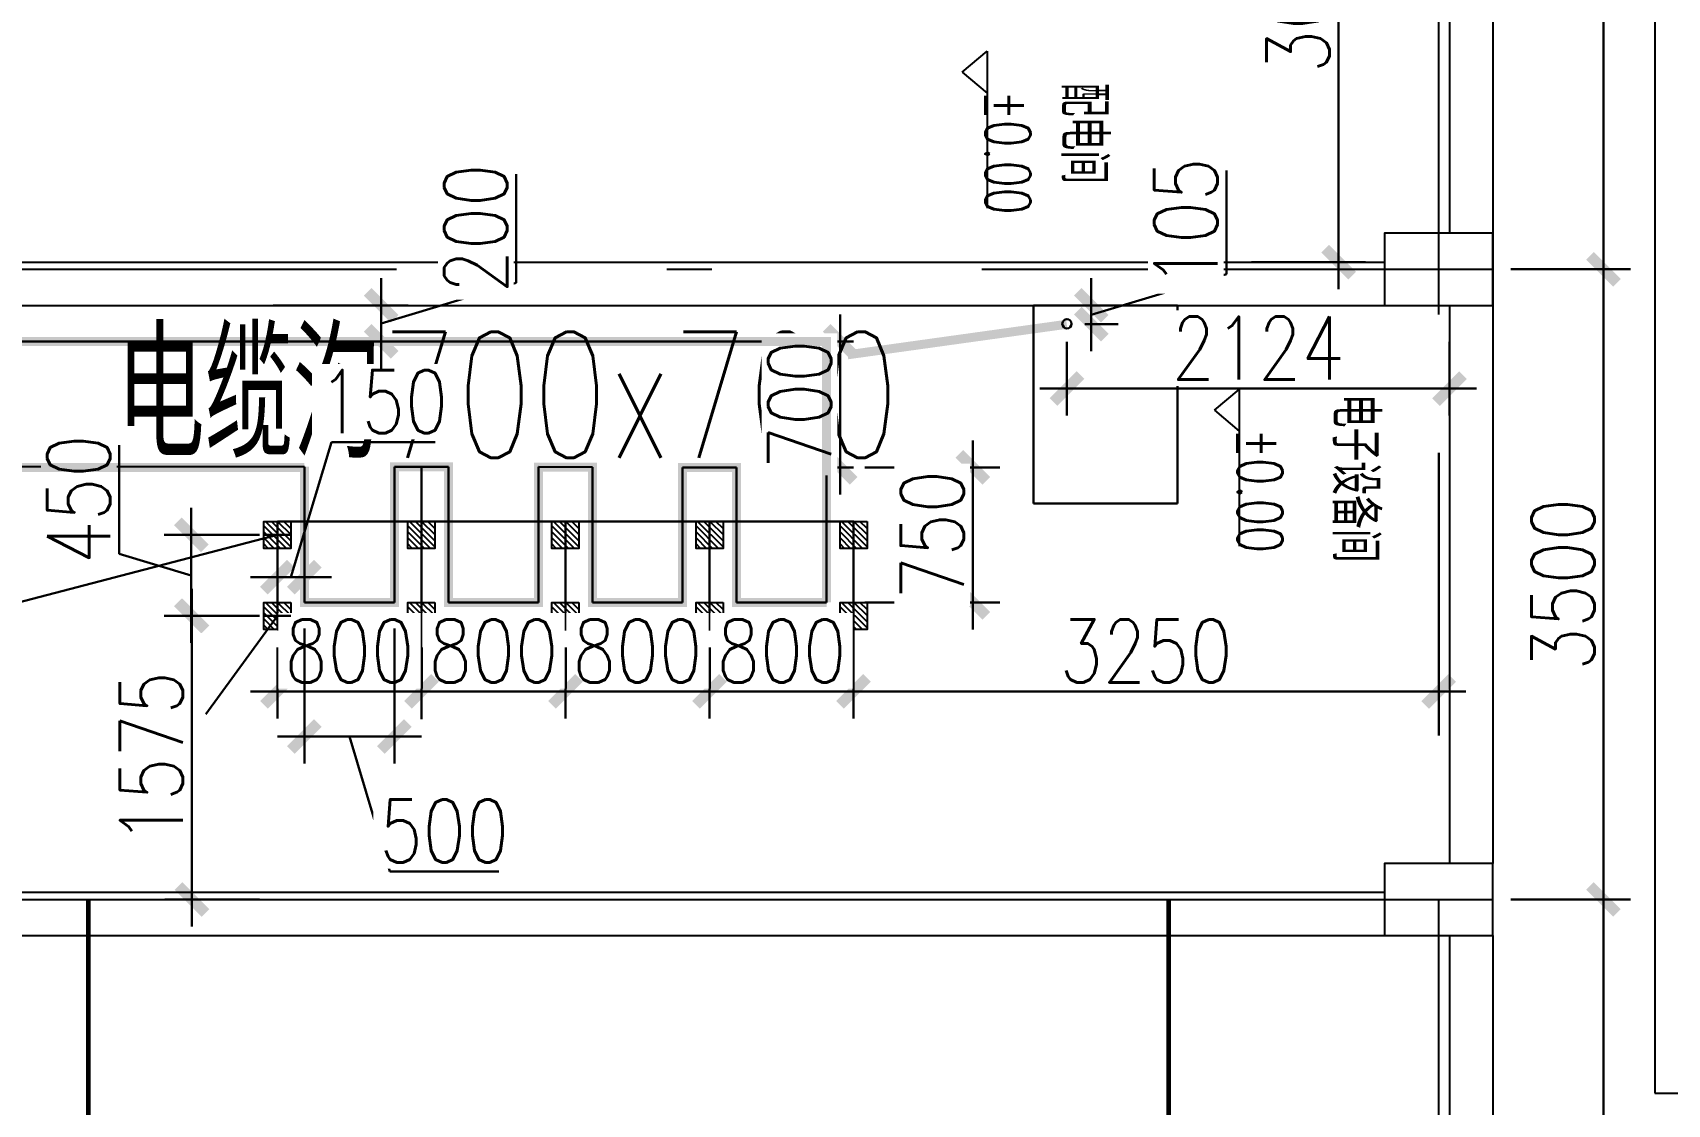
# Model space of a CAD drawing. Header units: millimetres. Extents: x -437359 to 106527, y -82378 to 117612.
# Drawn here: x -269966 to -260887, y 37759 to 43712 of the extents above; entities that cross this region are included whole.
import ezdxf

# ---------------------------------------------------------------- set-up
doc = ezdxf.new("R2010")
doc.units = ezdxf.units.MM
doc.linetypes.add('ACAD_ISO10W100', pattern=[18.5, 12, -3, 0.5, -3])
doc.layers.get('0').update_dxf_attribs({"color": 8})
doc.layers.get('Defpoints').update_dxf_attribs({"color": 8})
for name, color, linetype in [('DIM_SYMB', 8, 'Continuous'), ('生活水管道', 8, 'Continuous'), ('电气标注', 8, 'Continuous')]:
    doc.layers.add(name, color=color, linetype=linetype)
doc.layers.add('中心线', color=8, linetype='ACAD_ISO10W100', lineweight=5)
doc.layers.add('电缆通道', color=8, linetype='Continuous', lineweight=30)
doc.styles.add('HZ', font='geditxt.shx', dxfattribs={"width": 0.8, "bigfont": 'hzfs_1.shx'})
doc.styles.add('STYLE1', font='geditxt.shx', dxfattribs={"width": 0.7, "bigfont": 'hzfs_1.shx'})
doc.linetypes.add('10421', pattern='A,2,[150,AcadEref.ttf,S=1,R=0,X=0,Y=1],1e-11', length=2)
doc.dimstyles.new('yk1.50', dxfattribs={"dimtxt": 350, "dimasz": 150, "dimexe": 150, "dimexo": 100, "dimgap": 50, "dimtad": 1, "dimdec": 0, "dimdsep": 46, "dimtxsty": 'HZ', "dimblk": 'ARCHTICK', "dimcen": 2.5, "dimdle": 150, "dimclrd": 256, "dimclre": 256, "dimclrt": 256, "dimadec": 0, "dimazin": 0, "dimtfac": 1, "dimtdec": 0, "dimtmove": 1, "dimatfit": 3, "dimfxl": 0, "dimlwd": -1, "dimlwe": -1, "dimarcsym": 0})

# ---------------------------------------------------------------- blocks, each defined once
blk = doc.blocks.new('_ArchTick')
at = {"color": 0, "linetype": 'ByBlock', "const_width": 0.4}
blk.add_lwpolyline([(-0.5, -0.5), (0.5, 0.5)], dxfattribs=at)
blk = doc.blocks.new('*D87')
at = {"layer": 'Defpoints', "color": 0, "transparency": 16777216}
for p in [(-261857.3, 48397.8), (-261857.3, 42397.8), (-261242.5, 42397.8)]:
    blk.add_point(p, dxfattribs=at)
at = {"layer": '电缆通道', "transparency": 16777216}
for p, q in [((-261242.5, 48547.8), (-261242.5, 42247.8)), ((-261757.3, 48397.8), (-261092.5, 48397.8)), ((-261757.3, 42397.8), (-261092.5, 42397.8))]:
    blk.add_line(p, q, dxfattribs=at)
at = {"layer": '电缆通道', "transparency": 16777216, "xscale": 150, "yscale": 150, "zscale": 150}
for p, rotation in [((-261242.5, 48397.8), 90), ((-261242.5, 42397.8), 270)]:
    blk.add_blockref('_ArchTick', p, dxfattribs=dict(at, rotation=rotation))
at = {"layer": '电缆通道', "transparency": 16777216, "insert": (-261467.5, 45397.8), "char_height": 350, "attachment_point": 5, "rotation": 90, "style": 'HZ'}
blk.add_mtext('6000', dxfattribs=at)
blk = doc.blocks.new('*D88')
at = {"layer": 'Defpoints', "color": 0, "transparency": 16777216}
for p in [(-261857.3, 42397.8), (-261857.3, 38897.8), (-261242.5, 38897.8)]:
    blk.add_point(p, dxfattribs=at)
at = {"layer": '电缆通道', "transparency": 16777216}
for p, q in [((-261242.5, 42547.8), (-261242.5, 38747.8)), ((-261757.3, 42397.8), (-261092.5, 42397.8)), ((-261757.3, 38897.8), (-261092.5, 38897.8))]:
    blk.add_line(p, q, dxfattribs=at)
at = {"layer": '电缆通道', "transparency": 16777216, "xscale": 150, "yscale": 150, "zscale": 150}
for p, rotation in [((-261242.5, 42397.8), 90), ((-261242.5, 38897.8), 270)]:
    blk.add_blockref('_ArchTick', p, dxfattribs=dict(at, rotation=rotation))
at = {"layer": '电缆通道', "transparency": 16777216, "insert": (-261467.5, 40647.8), "char_height": 350, "attachment_point": 5, "rotation": 90, "style": 'HZ'}
blk.add_mtext('3500', dxfattribs=at)
blk = doc.blocks.new('*D89')
at = {"layer": 'Defpoints', "color": 0, "transparency": 16777216}
for p in [(-261857.3, 38897.8), (-261857.3, 32897.8), (-261242.5, 32897.8)]:
    blk.add_point(p, dxfattribs=at)
at = {"layer": '电缆通道', "transparency": 16777216}
for p, q in [((-261242.5, 39047.8), (-261242.5, 32747.8)), ((-261757.3, 38897.8), (-261092.5, 38897.8)), ((-261757.3, 32897.8), (-261092.5, 32897.8))]:
    blk.add_line(p, q, dxfattribs=at)
at = {"layer": '电缆通道', "transparency": 16777216, "xscale": 150, "yscale": 150, "zscale": 150}
for p, rotation in [((-261242.5, 38897.8), 90), ((-261242.5, 32897.8), 270)]:
    blk.add_blockref('_ArchTick', p, dxfattribs=dict(at, rotation=rotation))
at = {"layer": '电缆通道', "transparency": 16777216, "insert": (-261467.5, 35897.8), "char_height": 350, "attachment_point": 5, "rotation": 90, "style": 'HZ'}
blk.add_mtext('6000', dxfattribs=at)
blk = doc.blocks.new('*D328')
at = {"layer": 'Defpoints', "color": 0, "transparency": 16777216}
for p in [(-265407, 40997.8), (-262157.3, 40997.8), (-262157.3, 40053.3)]:
    blk.add_point(p, dxfattribs=at)
at = {"layer": '电缆通道', "transparency": 16777216}
for p, q in [((-265407, 40653.3), (-265407, 39903.3)), ((-262157.3, 40653.3), (-262157.3, 39903.3)), ((-265557, 40053.3), (-262007.3, 40053.3))]:
    blk.add_line(p, q, dxfattribs=at)
at = {"layer": '电缆通道', "transparency": 16777216, "xscale": 150, "yscale": 150, "zscale": 150, "rotation": 180}
blk.add_blockref('_ArchTick', (-265407, 40053.3), dxfattribs=at)
at = {"layer": '电缆通道', "transparency": 16777216, "xscale": 150, "yscale": 150, "zscale": 150}
blk.add_blockref('_ArchTick', (-262157.3, 40053.3), dxfattribs=at)
at = {"layer": '电缆通道', "transparency": 16777216, "insert": (-263782.2, 40278.3), "char_height": 350, "attachment_point": 5, "style": 'HZ', "bg_fill": 3, "box_fill_scale": 1.1, "bg_fill_color": 256, "bg_fill_true_color": 13158600, "bg_fill_transparency": 2048728}
blk.add_mtext('3250', dxfattribs=at)
blk = doc.blocks.new('*D329')
at = {"layer": '电缆通道', "transparency": 16777216}
for p, q in [((-266207, 40297.8), (-266207, 39903.3)), ((-265407, 40297.8), (-265407, 39903.3)), ((-266357, 40053.3), (-265257, 40053.3))]:
    blk.add_line(p, q, dxfattribs=at)
at = {"layer": '电缆通道', "transparency": 16777216, "xscale": 150, "yscale": 150, "zscale": 150, "rotation": 180}
blk.add_blockref('_ArchTick', (-266207, 40053.3), dxfattribs=at)
at = {"layer": '电缆通道', "transparency": 16777216, "xscale": 150, "yscale": 150, "zscale": 150}
blk.add_blockref('_ArchTick', (-265407, 40053.3), dxfattribs=at)
at = {"layer": '电缆通道', "transparency": 16777216, "insert": (-265807, 40278.3), "char_height": 350, "attachment_point": 5, "style": 'HZ', "bg_fill": 3, "box_fill_scale": 1.1, "bg_fill_color": 256, "bg_fill_true_color": 13158600, "bg_fill_transparency": 3316204}
blk.add_mtext('800', dxfattribs=at)
at = {"layer": 'Defpoints', "color": 0, "transparency": 16777216}
for p in [(-266207, 40397.8), (-265407, 40397.8), (-265407, 40053.3)]:
    blk.add_point(p, dxfattribs=at)
blk = doc.blocks.new('*D330')
at = {"layer": '电缆通道', "transparency": 16777216}
for p, q in [((-267007, 40297.8), (-267007, 39903.3)), ((-266207, 40297.8), (-266207, 39903.3)), ((-267157, 40053.3), (-266057, 40053.3))]:
    blk.add_line(p, q, dxfattribs=at)
at = {"layer": '电缆通道', "transparency": 16777216, "xscale": 150, "yscale": 150, "zscale": 150, "rotation": 180}
blk.add_blockref('_ArchTick', (-267007, 40053.3), dxfattribs=at)
at = {"layer": '电缆通道', "transparency": 16777216, "xscale": 150, "yscale": 150, "zscale": 150}
blk.add_blockref('_ArchTick', (-266207, 40053.3), dxfattribs=at)
at = {"layer": '电缆通道', "transparency": 16777216, "insert": (-266607, 40278.3), "char_height": 350, "attachment_point": 5, "style": 'HZ', "bg_fill": 3, "box_fill_scale": 1.1, "bg_fill_color": 256, "bg_fill_true_color": 13158600, "bg_fill_transparency": 3360684}
blk.add_mtext('800', dxfattribs=at)
at = {"layer": 'Defpoints', "color": 0, "transparency": 16777216}
for p in [(-267007, 40397.8), (-266207, 40397.8), (-266207, 40053.3)]:
    blk.add_point(p, dxfattribs=at)
blk = doc.blocks.new('*D331')
at = {"layer": '电缆通道', "transparency": 16777216}
for p, q in [((-267807, 40297.8), (-267807, 39903.3)), ((-267007, 40297.8), (-267007, 39903.3)), ((-267957, 40053.3), (-266857, 40053.3))]:
    blk.add_line(p, q, dxfattribs=at)
at = {"layer": '电缆通道', "transparency": 16777216, "xscale": 150, "yscale": 150, "zscale": 150, "rotation": 180}
blk.add_blockref('_ArchTick', (-267807, 40053.3), dxfattribs=at)
at = {"layer": '电缆通道', "transparency": 16777216, "xscale": 150, "yscale": 150, "zscale": 150}
blk.add_blockref('_ArchTick', (-267007, 40053.3), dxfattribs=at)
at = {"layer": '电缆通道', "transparency": 16777216, "insert": (-267407, 40278.3), "char_height": 350, "attachment_point": 5, "style": 'HZ', "bg_fill": 3, "box_fill_scale": 1.1, "bg_fill_color": 256, "bg_fill_true_color": 13158600, "bg_fill_transparency": 2050276}
blk.add_mtext('800', dxfattribs=at)
at = {"layer": 'Defpoints', "color": 0, "transparency": 16777216}
for p in [(-267807, 40397.8), (-267007, 40397.8), (-267007, 40053.3)]:
    blk.add_point(p, dxfattribs=at)
blk = doc.blocks.new('*D332')
at = {"layer": '电缆通道', "transparency": 16777216}
for p, q in [((-268607, 40297.8), (-268607, 39903.3)), ((-267807, 40297.8), (-267807, 39903.3)), ((-268757, 40053.3), (-267657, 40053.3))]:
    blk.add_line(p, q, dxfattribs=at)
at = {"layer": '电缆通道', "transparency": 16777216, "xscale": 150, "yscale": 150, "zscale": 150, "rotation": 180}
blk.add_blockref('_ArchTick', (-268607, 40053.3), dxfattribs=at)
at = {"layer": '电缆通道', "transparency": 16777216, "xscale": 150, "yscale": 150, "zscale": 150}
blk.add_blockref('_ArchTick', (-267807, 40053.3), dxfattribs=at)
at = {"layer": '电缆通道', "transparency": 16777216, "insert": (-268207, 40278.3), "char_height": 350, "attachment_point": 5, "style": 'HZ', "bg_fill": 3, "box_fill_scale": 1.1, "bg_fill_color": 256, "bg_fill_true_color": 13158600, "bg_fill_transparency": 2050276}
blk.add_mtext('800', dxfattribs=at)
at = {"layer": 'Defpoints', "color": 0, "transparency": 16777216}
for p in [(-268607, 40397.8), (-267807, 40397.8), (-267807, 40053.3)]:
    blk.add_point(p, dxfattribs=at)
blk = doc.blocks.new('*D333')
at = {"layer": 'Defpoints', "color": 0, "transparency": 16777216}
for p in [(-268607, 40472.8), (-269081.3, 38897.8), (-268607, 38897.8)]:
    blk.add_point(p, dxfattribs=at)
at = {"layer": '电缆通道', "transparency": 16777216}
for p, q in [((-269081.3, 40622.8), (-269081.3, 38747.8)), ((-268707, 40472.8), (-269231.3, 40472.8)), ((-268707, 38897.8), (-269231.3, 38897.8))]:
    blk.add_line(p, q, dxfattribs=at)
at = {"layer": '电缆通道', "transparency": 16777216, "xscale": 150, "yscale": 150, "zscale": 150}
for p, rotation in [((-269081.3, 40472.8), 90), ((-269081.3, 38897.8), 270)]:
    blk.add_blockref('_ArchTick', p, dxfattribs=dict(at, rotation=rotation))
at = {"layer": '电缆通道', "transparency": 16777216, "insert": (-269306.3, 39685.3), "char_height": 350, "attachment_point": 5, "rotation": 90, "style": 'HZ', "bg_fill": 3, "box_fill_scale": 1.1, "bg_fill_color": 256, "bg_fill_true_color": 13158600, "bg_fill_transparency": 2050792}
blk.add_mtext('1575', dxfattribs=at)
blk = doc.blocks.new('*D334')
at = {"layer": 'Defpoints', "color": 0, "transparency": 16777216}
for p in [(-269085.1, 40922.8), (-268607, 40922.8), (-268607, 40472.8)]:
    blk.add_point(p, dxfattribs=at)
at = {"layer": '电缆通道', "transparency": 16777216}
for p, q in [((-269485.1, 40817.8), (-269485.1, 41421.8)), ((-269085.1, 40322.8), (-269085.1, 41072.8)), ((-268707, 40922.8), (-269235.1, 40922.8)), ((-269085.1, 40697.8), (-269485.1, 40817.8)), ((-268707, 40472.8), (-269235.1, 40472.8))]:
    blk.add_line(p, q, dxfattribs=at)
at = {"layer": '电缆通道', "transparency": 16777216, "xscale": 150, "yscale": 150, "zscale": 150}
for p, rotation in [((-269085.1, 40922.8), 90), ((-269085.1, 40472.8), 270)]:
    blk.add_blockref('_ArchTick', p, dxfattribs=dict(at, rotation=rotation))
at = {"layer": '电缆通道', "transparency": 16777216, "insert": (-269710.1, 41119.8), "char_height": 350, "attachment_point": 5, "rotation": 90, "style": 'HZ', "bg_fill": 3, "box_fill_scale": 1.1, "bg_fill_color": 256, "bg_fill_true_color": 13158600, "bg_fill_transparency": 2050792}
blk.add_mtext('450', dxfattribs=at)
blk = doc.blocks.new('*D335')
at = {"layer": 'Defpoints', "color": 0, "transparency": 16777216}
for p in [(-268607, 40687.7), (-268607, 40687.7), (-268457, 40687.7)]:
    blk.add_point(p, dxfattribs=at)
at = {"layer": '电缆通道', "transparency": 16777216}
for p, q in [((-268532, 40687.7), (-268307, 41437.7)), ((-268307, 41437.7), (-267731, 41437.7)), ((-268607, 40687.7), (-268607, 40837.7)), ((-268457, 40687.7), (-268457, 40837.7)), ((-268307, 40687.7), (-268757, 40687.7))]:
    blk.add_line(p, q, dxfattribs=at)
at = {"layer": '电缆通道', "transparency": 16777216, "xscale": 150, "yscale": 150, "zscale": 150, "rotation": 180}
blk.add_blockref('_ArchTick', (-268607, 40687.7), dxfattribs=at)
at = {"layer": '电缆通道', "transparency": 16777216, "xscale": 150, "yscale": 150, "zscale": 150}
blk.add_blockref('_ArchTick', (-268457, 40687.7), dxfattribs=at)
at = {"layer": '电缆通道', "transparency": 16777216, "insert": (-268019, 41662.7), "char_height": 350, "attachment_point": 5, "style": 'HZ', "bg_fill": 3, "box_fill_scale": 1.1, "bg_fill_color": 256, "bg_fill_true_color": 13158600, "bg_fill_transparency": 4062496}
blk.add_mtext('150', dxfattribs=at)
blk = doc.blocks.new('*D336')
at = {"layer": 'Defpoints', "color": 0, "transparency": 16777216}
for p in [(-268457, 40547.8), (-267957, 40547.8), (-267957, 39802.9)]:
    blk.add_point(p, dxfattribs=at)
at = {"layer": '电缆通道', "transparency": 16777216}
for p, q in [((-268457, 40402.9), (-268457, 39652.9)), ((-267957, 40402.9), (-267957, 39652.9)), ((-268607, 39802.9), (-267807, 39802.9)), ((-268207, 39802.9), (-267982, 39052.9)), ((-267982, 39052.9), (-267378, 39052.9))]:
    blk.add_line(p, q, dxfattribs=at)
at = {"layer": '电缆通道', "transparency": 16777216, "xscale": 150, "yscale": 150, "zscale": 150, "rotation": 180}
blk.add_blockref('_ArchTick', (-268457, 39802.9), dxfattribs=at)
at = {"layer": '电缆通道', "transparency": 16777216, "xscale": 150, "yscale": 150, "zscale": 150}
blk.add_blockref('_ArchTick', (-267957, 39802.9), dxfattribs=at)
at = {"layer": '电缆通道', "transparency": 16777216, "insert": (-267680, 39277.9), "char_height": 350, "attachment_point": 5, "style": 'HZ', "bg_fill": 3, "box_fill_scale": 1.1, "bg_fill_color": 256, "bg_fill_true_color": 13158600, "bg_fill_transparency": 4053628}
blk.add_mtext('500', dxfattribs=at)
blk = doc.blocks.new('*D337')
at = {"layer": 'Defpoints', "color": 0, "transparency": 16777216}
for p in [(-272049.3, 42197.8), (-268030.2, 42197.8), (-272049.3, 41997.8)]:
    blk.add_point(p, dxfattribs=at)
at = {"layer": '电缆通道', "transparency": 16777216}
for p, q in [((-267280.2, 42322.8), (-267280.2, 42926.8)), ((-268030.2, 41847.8), (-268030.2, 42347.8)), ((-268030.2, 42097.8), (-267280.2, 42322.8)), ((-268630.2, 42197.8), (-267880.2, 42197.8)), ((-268630.2, 41997.8), (-267880.2, 41997.8))]:
    blk.add_line(p, q, dxfattribs=at)
at = {"layer": '电缆通道', "transparency": 16777216, "xscale": 150, "yscale": 150, "zscale": 150}
for p, rotation in [((-268030.2, 42197.8), 90), ((-268030.2, 41997.8), 270)]:
    blk.add_blockref('_ArchTick', p, dxfattribs=dict(at, rotation=rotation))
at = {"layer": '电缆通道', "transparency": 16777216, "insert": (-267505.2, 42624.8), "char_height": 350, "attachment_point": 5, "rotation": 90, "style": 'HZ', "bg_fill": 3, "box_fill_scale": 1.1, "bg_fill_color": 256, "bg_fill_true_color": 13158600, "bg_fill_transparency": 1437}
blk.add_mtext('200', dxfattribs=at)
blk = doc.blocks.new('*D338')
at = {"layer": 'Defpoints', "color": 0, "transparency": 16777216}
for p in [(-265407, 41997.8), (-265407, 41297.8)]:
    blk.add_point(p, dxfattribs=at)
at = {"layer": '电缆通道', "transparency": 16777216}
for p, q in [((-265482, 42147.8), (-265482, 41147.8)), ((-265482, 41997.8), (-265632, 41997.8)), ((-265482, 41297.8), (-265632, 41297.8))]:
    blk.add_line(p, q, dxfattribs=at)
at = {"layer": '电缆通道', "transparency": 16777216, "xscale": 150, "yscale": 150, "zscale": 150}
for p, rotation in [((-265482, 41997.8), 90), ((-265482, 41297.8), 270)]:
    blk.add_blockref('_ArchTick', p, dxfattribs=dict(at, rotation=rotation))
at = {"layer": '电缆通道', "transparency": 16777216, "insert": (-265707, 41647.8), "char_height": 350, "attachment_point": 5, "rotation": 90, "style": 'HZ', "bg_fill": 3, "box_fill_scale": 1.1, "bg_fill_color": 256, "bg_fill_true_color": 13158600, "bg_fill_transparency": 4031356}
blk.add_mtext('700', dxfattribs=at)
at = {"layer": 'Defpoints', "color": 0, "transparency": 16777216}
blk.add_point((-265482, 41297.8), dxfattribs=at)
blk = doc.blocks.new('*D339')
at = {"layer": 'Defpoints', "color": 0, "transparency": 16777216}
for p in [(-265557, 41297.8), (-265557, 40547.8)]:
    blk.add_point(p, dxfattribs=at)
at = {"layer": '电缆通道', "transparency": 16777216}
for p, q in [((-264745.1, 41447.8), (-264745.1, 40397.8)), ((-265345.1, 41297.8), (-264595.1, 41297.8)), ((-265345.1, 40547.8), (-264595.1, 40547.8))]:
    blk.add_line(p, q, dxfattribs=at)
at = {"layer": '电缆通道', "transparency": 16777216, "xscale": 150, "yscale": 150, "zscale": 150}
for p, rotation in [((-264745.1, 41297.8), 90), ((-264745.1, 40547.8), 270)]:
    blk.add_blockref('_ArchTick', p, dxfattribs=dict(at, rotation=rotation))
at = {"layer": '电缆通道', "transparency": 16777216, "insert": (-264970.1, 40922.8), "char_height": 350, "attachment_point": 5, "rotation": 90, "style": 'HZ', "bg_fill": 3, "box_fill_scale": 1.1, "bg_fill_color": 256, "bg_fill_true_color": 13158600, "bg_fill_transparency": 10742256}
blk.add_mtext('750', dxfattribs=at)
at = {"layer": 'Defpoints', "color": 0, "transparency": 16777216}
blk.add_point((-264745.1, 40547.8), dxfattribs=at)
blk = doc.blocks.new('*D340')
at = {"layer": 'Defpoints', "color": 0, "transparency": 16777216}
for p in [(-264222.9, 42197.8), (-264086.5, 42197.8), (-264222.9, 42092.6)]:
    blk.add_point(p, dxfattribs=at)
at = {"layer": '电缆通道', "transparency": 16777216}
for p, q in [((-263336.5, 42370.2), (-263336.5, 42946.2)), ((-264086.5, 42145.2), (-263336.5, 42370.2)), ((-264086.5, 41942.6), (-264086.5, 42347.8)), ((-264122.9, 42197.8), (-263936.5, 42197.8)), ((-264122.9, 42092.6), (-263936.5, 42092.6))]:
    blk.add_line(p, q, dxfattribs=at)
at = {"layer": '电缆通道', "transparency": 16777216, "xscale": 150, "yscale": 150, "zscale": 150}
for p, rotation in [((-264086.5, 42197.8), 90), ((-264086.5, 42092.6), 270)]:
    blk.add_blockref('_ArchTick', p, dxfattribs=dict(at, rotation=rotation))
at = {"layer": '电缆通道', "transparency": 16777216, "insert": (-263561.5, 42658.2), "char_height": 350, "attachment_point": 5, "rotation": 90, "style": 'HZ', "bg_fill": 3, "box_fill_scale": 1.1, "bg_fill_color": 256, "bg_fill_true_color": 13158600, "bg_fill_transparency": 4111516}
blk.add_mtext('105', dxfattribs=at)
blk = doc.blocks.new('*D341')
at = {"layer": 'Defpoints', "color": 0, "transparency": 16777216}
for p in [(-264221.6, 42095.5), (-262097.3, 42095.5), (-262097.3, 41735.1)]:
    blk.add_point(p, dxfattribs=at)
at = {"layer": '电缆通道', "transparency": 16777216}
for p, q in [((-264221.6, 41995.5), (-264221.6, 41585.1)), ((-262097.3, 41995.5), (-262097.3, 41585.1)), ((-264371.6, 41735.1), (-261947.3, 41735.1))]:
    blk.add_line(p, q, dxfattribs=at)
at = {"layer": '电缆通道', "transparency": 16777216, "xscale": 150, "yscale": 150, "zscale": 150, "rotation": 180}
blk.add_blockref('_ArchTick', (-264221.6, 41735.1), dxfattribs=at)
at = {"layer": '电缆通道', "transparency": 16777216, "xscale": 150, "yscale": 150, "zscale": 150}
blk.add_blockref('_ArchTick', (-262097.3, 41735.1), dxfattribs=at)
at = {"layer": '电缆通道', "transparency": 16777216, "insert": (-263159.5, 41960.1), "char_height": 350, "attachment_point": 5, "style": 'HZ', "bg_fill": 3, "box_fill_scale": 1.1, "bg_fill_color": 256, "bg_fill_true_color": 13158600, "bg_fill_transparency": 2060416}
blk.add_mtext('2124', dxfattribs=at)
blk = doc.blocks.new('*D513')
at = {"layer": 'Defpoints', "color": 0, "transparency": 16777216}
for p in [(-263297.3, 45497.8), (-263297.3, 42437.8), (-262713.1, 42437.8)]:
    blk.add_point(p, dxfattribs=at)
at = {"layer": '电缆通道', "transparency": 16777216}
for p, q in [((-262713.1, 45647.8), (-262713.1, 42287.8)), ((-263197.3, 45497.8), (-262563.1, 45497.8)), ((-263197.3, 42437.8), (-262563.1, 42437.8))]:
    blk.add_line(p, q, dxfattribs=at)
at = {"layer": '电缆通道', "transparency": 16777216, "xscale": 150, "yscale": 150, "zscale": 150}
for p, rotation in [((-262713.1, 45497.8), 90), ((-262713.1, 42437.8), 270)]:
    blk.add_blockref('_ArchTick', p, dxfattribs=dict(at, rotation=rotation))
at = {"layer": '电缆通道', "transparency": 16777216, "insert": (-262938.1, 43967.8), "char_height": 350, "attachment_point": 5, "rotation": 90, "style": 'HZ', "bg_fill": 3, "box_fill_scale": 1.1, "bg_fill_color": 256, "bg_fill_true_color": 13158600, "bg_fill_transparency": 982}
blk.add_mtext('3060', dxfattribs=at)

msp = doc.modelspace()

# ---------------------------------------------------------------- hatches: boundary and pattern name
h = msp.add_hatch()
h.set_pattern_fill('ANSI31', color=256, scale=15, angle=-90, style=0)
h.set_pattern_definition([(315, (-186340.397, 308625.658), (16.8379802, 16.8379802), [])])
h.paths.add_polyline_path([(-268532, 40997.8), (-268532, 40847.8), (-268682, 40847.8), (-268682, 40997.8)])
h = msp.add_hatch()
h.set_pattern_fill('ANSI31', color=256, scale=15, angle=-90, style=0)
h.set_pattern_definition([(315, (-185540.397, 308625.658), (16.8379802, 16.8379802), [])])
h.paths.add_polyline_path([(-267732, 40997.8), (-267732, 40847.8), (-267882, 40847.8), (-267882, 40997.8)])
h = msp.add_hatch()
h.set_pattern_fill('ANSI31', color=256, scale=15, angle=-90, style=0)
h.set_pattern_definition([(315, (-184740.397, 308625.658), (16.8379802, 16.8379802), [])])
h.paths.add_polyline_path([(-266932, 40997.8), (-266932, 40847.8), (-267082, 40847.8), (-267082, 40997.8)])
h = msp.add_hatch()
h.set_pattern_fill('ANSI31', color=256, scale=15, angle=-90, style=0)
h.set_pattern_definition([(315, (-183940.397, 308625.658), (16.8379802, 16.8379802), [])])
h.paths.add_polyline_path([(-266132, 40997.8), (-266132, 40847.8), (-266282, 40847.8), (-266282, 40997.8)])
h = msp.add_hatch()
h.set_pattern_fill('ANSI31', color=256, scale=15, angle=-90, style=0)
h.set_pattern_definition([(315, (-183140.397, 308625.658), (16.8379802, 16.8379802), [])])
h.paths.add_polyline_path([(-265332, 40997.8), (-265332, 40847.8), (-265482, 40847.8), (-265482, 40997.8)])
h = msp.add_hatch()
h.set_pattern_fill('ANSI31', color=256, scale=15, angle=-90, style=0)
h.set_pattern_definition([(315, (-186340.397, 308175.658), (16.8379802, 16.8379802), [])])
h.paths.add_polyline_path([(-268532, 40547.8), (-268532, 40397.8), (-268682, 40397.8), (-268682, 40547.8)])
h = msp.add_hatch()
h.set_pattern_fill('ANSI31', color=256, scale=15, angle=-90, style=0)
h.set_pattern_definition([(315, (-185540.397, 308175.658), (16.8379802, 16.8379802), [])])
h.paths.add_polyline_path([(-267732, 40547.8), (-267732, 40397.8), (-267882, 40397.8), (-267882, 40547.8)])
h = msp.add_hatch()
h.set_pattern_fill('ANSI31', color=256, scale=15, angle=-90, style=0)
h.set_pattern_definition([(315, (-184740.397, 308175.658), (16.8379802, 16.8379802), [])])
h.paths.add_polyline_path([(-266932, 40547.8), (-266932, 40397.8), (-267082, 40397.8), (-267082, 40547.8)])
h = msp.add_hatch()
h.set_pattern_fill('ANSI31', color=256, scale=15, angle=-90, style=0)
h.set_pattern_definition([(315, (-183940.397, 308175.658), (16.8379802, 16.8379802), [])])
h.paths.add_polyline_path([(-266132, 40547.8), (-266132, 40397.8), (-266282, 40397.8), (-266282, 40547.8)])
h = msp.add_hatch()
h.set_pattern_fill('ANSI31', color=256, scale=15, angle=-90, style=0)
h.set_pattern_definition([(315, (-183140.397, 308175.658), (16.8379802, 16.8379802), [])])
h.paths.add_polyline_path([(-265332, 40547.8), (-265332, 40397.8), (-265482, 40397.8), (-265482, 40547.8)])

# ---------------------------------------------------------------- linework, layer by layer
for p, q in [((-260957.3, 59597.8), (-260957.3, 37821.1)), ((-262097.3, 48197.8), (-262097.3, 42597.8)), ((-261857.3, 48197.8), (-261857.3, 42197.8)), ((-270857.3, 42437.8), (-262457.3, 42437.8)), ((-270857.3, 42197.8), (-262457.3, 42197.8)), ((-262097.3, 42197.8), (-262097.3, 39097.8)), ((-261857.3, 42197.8), (-261857.3, 39097.8)), ((-270857.3, 38937.8), (-262457.3, 38937.8)), ((-270857.3, 38937.8), (-262457.3, 38937.8)), ((-270107.3, 38697.8), (-262457.3, 38697.8)), ((-270107.3, 38697.8), (-262457.3, 38697.8)), ((-262097.3, 38697.8), (-262097.3, 33097.8)), ((-261857.3, 38697.8), (-261857.3, 33097.8)), ((-260957.3, 37821.1), (-231945.3, 37821.1))]:
    msp.add_line(p, q)
for points in [[(-262457.3, 42197.8), (-261857.3, 42197.8), (-261857.3, 42597.8), (-262457.3, 42597.8)], [(-262457.3, 38697.8), (-261857.3, 38697.8), (-261857.3, 39097.8), (-262457.3, 39097.8)], [(-262457.3, 38697.8), (-261857.3, 38697.8), (-261857.3, 39097.8), (-262457.3, 39097.8)]]:
    msp.add_lwpolyline(points, close=True)
at = {"color": 6}
for points in [[(-268532, 40997.8), (-268532, 40847.8), (-268682, 40847.8), (-268682, 40997.8)], [(-267732, 40997.8), (-267732, 40847.8), (-267882, 40847.8), (-267882, 40997.8)], [(-266932, 40997.8), (-266932, 40847.8), (-267082, 40847.8), (-267082, 40997.8)], [(-266132, 40997.8), (-266132, 40847.8), (-266282, 40847.8), (-266282, 40997.8)], [(-265332, 40997.8), (-265332, 40847.8), (-265482, 40847.8), (-265482, 40997.8)], [(-268532, 40547.8), (-268532, 40397.8), (-268682, 40397.8), (-268682, 40547.8)], [(-267732, 40547.8), (-267732, 40397.8), (-267882, 40397.8), (-267882, 40547.8)], [(-266932, 40547.8), (-266932, 40397.8), (-267082, 40397.8), (-267082, 40547.8)], [(-266132, 40547.8), (-266132, 40397.8), (-266282, 40397.8), (-266282, 40547.8)], [(-265332, 40547.8), (-265332, 40397.8), (-265482, 40397.8), (-265482, 40547.8)]]:
    msp.add_lwpolyline(points, close=True, dxfattribs=at)
at = {"layer": 'DIM_SYMB'}
for p, q in [((-264803.9, 43492.6), (-264665.6, 43608.9)), ((-264665.6, 43608.9), (-264665.6, 42737.3)), ((-264803.9, 43492.6), (-264665.6, 43376.3)), ((-263402.9, 41614.7), (-263264.5, 41731)), ((-263264.5, 41731), (-263264.5, 40859.4)), ((-263402.9, 41614.7), (-263264.5, 41498.4))]:
    msp.add_line(p, q, dxfattribs=at)
at = {"layer": '中心线', "color": 1, "lineweight": -2, "ltscale": 500}
for p, q in [((-262157.3, 32897.8), (-262157.3, 50091.4)), ((-262157.3, 32897.8), (-262157.3, 50091.4)), ((-273944.7, 42397.8), (-261857.3, 42397.8))]:
    msp.add_line(p, q, dxfattribs=at)
at = {"layer": '中心线', "color": 1, "linetype": '10421', "lineweight": -2, "ltscale": 500}
msp.add_line((-273944.7, 38897.8), (-261857.3, 38897.8), dxfattribs=at)
at = {"layer": '生活水管道', "linetype": 'ACAD_ISO10W100', "ltscale": 30, "const_width": 25}
for points in [[(-269657.3, 27897.8), (-269657.3, 38897.8)], [(-263657.3, 27897.8), (-263657.3, 38897.8)]]:
    msp.add_lwpolyline(points, dxfattribs=at)
at = {"layer": '电缆通道'}
for p, q in [((-264406.9, 42197.8), (-264406.9, 41597.8)), ((-264406.9, 42197.8), (-264406.9, 41597.8)), ((-264406.9, 41597.8), (-264406.9, 42197.8)), ((-264406.9, 42197.8), (-263606.9, 42197.8)), ((-264406.9, 42197.8), (-263606.9, 42197.8)), ((-264406.9, 41097.8), (-264406.9, 42197.8)), ((-263606.9, 42197.8), (-263606.9, 41597.8)), ((-263606.9, 42197.8), (-263606.9, 41097.8)), ((-265557, 40547.8), (-265557, 41997.8)), ((-262157.3, 41379.1), (-262157.3, 39809)), ((-268457, 40547.8), (-268457, 41301.3)), ((-267957, 40547.8), (-267957, 41300.7)), ((-267657, 41300.4), (-267957, 41300.7)), ((-267807, 40997.8), (-267807, 41300.6)), ((-267657, 40547.8), (-267657, 41300.4)), ((-266857, 41299.5), (-267157, 41299.8)), ((-267157, 40547.8), (-267157, 41299.8)), ((-266857, 40547.8), (-266857, 41299.5)), ((-266357, 40547.8), (-266357, 41297.8)), ((-266357, 41297.8), (-266057, 41297.8)), ((-266057, 40547.8), (-266057, 41297.8)), ((-265557, 41297.8), (-265407, 41297.8)), ((-263606.9, 41097.8), (-264406.9, 41097.8)), ((-268607, 40397.8), (-268607, 40997.8)), ((-268607, 40997.8), (-267807, 40997.8)), ((-268607, 40997.8), (-268457, 40997.8)), ((-267807, 40997.8), (-267807, 40397.8)), ((-267807, 40397.8), (-267807, 40997.8)), ((-267807, 40997.8), (-267007, 40997.8)), ((-267807, 40397.8), (-267807, 40997.8)), ((-267007, 40997.8), (-267007, 40397.8)), ((-267007, 40397.8), (-267007, 40997.8)), ((-267007, 40997.8), (-266207, 40997.8)), ((-267007, 40397.8), (-267007, 40997.8)), ((-266207, 40997.8), (-266207, 40397.8)), ((-266207, 40997.8), (-266207, 40397.8)), ((-266207, 40397.8), (-266207, 40997.8)), ((-266207, 40997.8), (-265407, 40997.8)), ((-266207, 40397.8), (-266207, 40997.8)), ((-265407, 40997.8), (-265407, 40397.8)), ((-265407, 40397.8), (-265407, 40997.8)), ((-268682, 40922.8), (-268532, 40922.8)), ((-268457, 40547.8), (-267957, 40547.8)), ((-267657, 40547.8), (-267157, 40547.8)), ((-266857, 40547.8), (-266357, 40547.8)), ((-266057, 40547.8), (-265557, 40547.8)), ((-267807, 40397.8), (-268607, 40397.8)), ((-267007, 40397.8), (-267807, 40397.8)), ((-267807, 40397.8), (-267807, 39899.3)), ((-266207, 40397.8), (-267007, 40397.8)), ((-265407, 40397.8), (-266207, 40397.8))]:
    msp.add_line(p, q, dxfattribs=at)
at = {"layer": '电缆通道', "color": 4, "ltscale": 0.35}
for p, q in [((-265407, 41997.8), (-272351.8, 41997.8)), ((-268457, 41301.3), (-270757.3, 41304))]:
    msp.add_line(p, q, dxfattribs=at)
at = {"layer": '电缆通道', "const_width": 50}
msp.add_lwpolyline([(-265439.9, 41923), (-264222.9, 42092.6)], dxfattribs=at)
at = {"layer": '电缆通道'}
for points in [[(-268607, 40997.8), (-267807, 40997.8), (-267807, 40397.8), (-268607, 40397.8)], [(-267807, 40997.8), (-267007, 40997.8), (-267007, 40397.8), (-267807, 40397.8)], [(-267007, 40997.8), (-266207, 40997.8), (-266207, 40397.8), (-267007, 40397.8)], [(-266207, 40997.8), (-265407, 40997.8), (-265407, 40397.8), (-266207, 40397.8)]]:
    msp.add_lwpolyline(points, close=True, dxfattribs=at)
msp.add_circle((-264221.6, 42095.5), 25.9, dxfattribs=at)

# ---------------------------------------------------------------- texts
at = {"color": 0, "style": 'STYLE1'}
for s, width, p in [('配电间', 0.75, (-264252.3, 43434)), ('%%P0.00', 0.7, (-264675, 43391.2)), ('电子设备间', 0.75, (-262745.8, 41706.3)), ('%%P0.00', 0.7, (-263274, 41513.3))]:
    msp.add_text(s, height=250, rotation=270, dxfattribs=dict(at, width=width)).set_placement(p)

# ---------------------------------------------------------------- dimensions: what is measured, and where the dimension line sits
at = {"layer": '电缆通道'}
for base, p1, p2, picture, middle in [((-261242.5, 42397.8), (-261857.3, 48397.8), (-261857.3, 42397.8), '*D87', (-261467.5, 45397.8)), ((-261242.5, 38897.8), (-261857.3, 42397.8), (-261857.3, 38897.8), '*D88', (-261467.5, 40647.8)), ((-261242.5, 32897.8), (-261857.3, 38897.8), (-261857.3, 32897.8), '*D89', (-261467.5, 35897.8))]:
    dim = msp.add_linear_dim(base=base, p1=p1, p2=p2, angle=90, dimstyle='yk1.50', override={"dimarcsym": 1}, dxfattribs=at)
    dim.commit()
    dim.dimension.update_dxf_attribs({"geometry": picture, "text_midpoint": middle})

# ---------------------------------------------------------------- next in the draw order: dimensions: what is measured, and where the dimension line sits
dim = msp.add_linear_dim(base=(-264086.5, 42197.8), p1=(-264222.9, 42092.6), p2=(-264222.9, 42197.8), angle=90, dimstyle='yk1.50', override={"dimfxl": 600, "dimfxlon": 1, "dimtfill": 1, "dimarcsym": 1}, dxfattribs=at)
dim.commit()
dim.dimension.update_dxf_attribs({"geometry": '*D340', "text_midpoint": (-263561.5, 42420.2)})
dim = msp.add_linear_dim(base=(-262157.3, 40053.3), p1=(-265407, 40997.8), p2=(-262157.3, 40997.8), dimstyle='yk1.50', override={"dimfxl": 600, "dimfxlon": 1, "dimtfill": 1, "dimarcsym": 1}, dxfattribs=at)
dim.commit()
dim.dimension.update_dxf_attribs({"geometry": '*D328', "text_midpoint": (-263782.2, 40278.3)})

# ---------------------------------------------------------------- next in the draw order: dimensions: what is measured, and where the dimension line sits
dim = msp.add_linear_dim(base=(-262713.1, 42437.8), p1=(-263297.3, 45497.8), p2=(-263297.3, 42437.8), angle=90, dimstyle='yk1.50', override={"dimfxl": 600, "dimfxlon": 1, "dimtfill": 1, "dimarcsym": 1}, dxfattribs=at)
dim.commit()
dim.dimension.update_dxf_attribs({"geometry": '*D513', "text_midpoint": (-262938.1, 43967.8)})
for base, p1, p2, picture, middle in [((-262097.3, 41735.1), (-264221.6, 42095.5), (-262097.3, 42095.5), '*D341', (-263159.5, 41960.1)), ((-265407, 40053.3), (-266207, 40397.8), (-265407, 40397.8), '*D329', (-265807, 40278.3))]:
    dim = msp.add_linear_dim(base=base, p1=p1, p2=p2, dimstyle='yk1.50', override={"dimfxl": 600, "dimfxlon": 1, "dimtfill": 1, "dimarcsym": 1}, dxfattribs=at)
    dim.commit()
    dim.dimension.update_dxf_attribs({"geometry": picture, "text_midpoint": middle})

# ---------------------------------------------------------------- next in the draw order: dimensions: what is measured, and where the dimension line sits
dim = msp.add_linear_dim(base=(-266207, 40053.3), p1=(-267007, 40397.8), p2=(-266207, 40397.8), dimstyle='yk1.50', override={"dimfxl": 600, "dimfxlon": 1, "dimtfill": 1, "dimarcsym": 1}, dxfattribs=at)
dim.commit()
dim.dimension.update_dxf_attribs({"geometry": '*D330', "text_midpoint": (-266607, 40278.3)})

# ---------------------------------------------------------------- next in the draw order: dimensions: what is measured, and where the dimension line sits
dim = msp.add_linear_dim(base=(-267007, 40053.3), p1=(-267807, 40397.8), p2=(-267007, 40397.8), dimstyle='yk1.50', override={"dimfxl": 600, "dimfxlon": 1, "dimtfill": 1, "dimarcsym": 1}, dxfattribs=at)
dim.commit()
dim.dimension.update_dxf_attribs({"geometry": '*D331', "text_midpoint": (-267407, 40278.3)})

# ---------------------------------------------------------------- next in the draw order: dimensions: what is measured, and where the dimension line sits
dim = msp.add_linear_dim(base=(-267807, 40053.3), p1=(-268607, 40397.8), p2=(-267807, 40397.8), dimstyle='yk1.50', override={"dimfxl": 600, "dimfxlon": 1, "dimtfill": 1, "dimarcsym": 1}, dxfattribs=at)
dim.commit()
dim.dimension.update_dxf_attribs({"geometry": '*D332', "text_midpoint": (-268207, 40278.3)})

# ---------------------------------------------------------------- next in the draw order: linework, layer by layer
msp.add_line((-268682, 40472.8), (-268532, 40472.8), dxfattribs=at)

# ---------------------------------------------------------------- next in the draw order: dimensions: what is measured, and where the dimension line sits
dim = msp.add_linear_dim(base=(-269081.3, 38897.8), p1=(-268607, 40472.8), p2=(-268607, 38897.8), angle=90, dimstyle='yk1.50', override={"dimfxl": 600, "dimfxlon": 1, "dimtfill": 1, "dimarcsym": 1}, dxfattribs=at)
dim.commit()
dim.dimension.update_dxf_attribs({"geometry": '*D333', "text_midpoint": (-269306.3, 39685.3)})

# ---------------------------------------------------------------- next in the draw order: dimensions: what is measured, and where the dimension line sits
dim = msp.add_linear_dim(base=(-269085.1, 40922.8), p1=(-268607, 40472.8), p2=(-268607, 40922.8), angle=90, dimstyle='yk1.50', override={"dimfxl": 600, "dimfxlon": 1, "dimtfill": 1, "dimarcsym": 1}, dxfattribs=at)
dim.commit()
dim.dimension.update_dxf_attribs({"geometry": '*D334', "text_midpoint": (-269710.1, 40867.8)})

# ---------------------------------------------------------------- next in the draw order: linework, layer by layer
msp.add_line((-269004.3, 39926.7), (-268607, 40472.8), dxfattribs=at)

# ---------------------------------------------------------------- next in the draw order: texts
at = {"layer": '电气标注', "style": 'HZ', "width": 0.7}
msp.add_text('电缆沟700x700', height=700, dxfattribs=at).set_placement((-269500.9, 41351.4))

# ---------------------------------------------------------------- next in the draw order: dimensions: what is measured, and where the dimension line sits
at = {"layer": '电缆通道'}
dim = msp.add_linear_dim(base=(-265482, 41297.8), p1=(-265407, 41997.8), p2=(-265407, 41297.8), angle=90, dimstyle='yk1.50', override={"dimfxl": 600, "dimfxlon": 1, "dimtfill": 1, "dimarcsym": 1}, dxfattribs=at)
dim.commit()
dim.dimension.update_dxf_attribs({"geometry": '*D338', "text_midpoint": (-265707, 41647.8)})
dim = msp.add_linear_dim(base=(-268607, 40687.7), p1=(-268457, 40687.7), p2=(-268607, 40687.7), dimstyle='yk1.50', override={"dimfxl": 600, "dimfxlon": 1, "dimtfill": 1, "dimarcsym": 1}, dxfattribs=at)
dim.commit()
dim.dimension.update_dxf_attribs({"geometry": '*D335', "text_midpoint": (-268257, 41662.7)})

# ---------------------------------------------------------------- next in the draw order: linework, layer by layer
at = {"layer": '电缆通道', "color": 4, "ltscale": 0.35, "const_width": 50}
msp.add_lwpolyline([(-268457, 41297.8), (-272057.3, 41297.8)], dxfattribs=at)

# ---------------------------------------------------------------- next in the draw order: dimensions: what is measured, and where the dimension line sits
at = {"layer": '电缆通道'}
for base, p1, p2, picture, middle in [((-268030.2, 42197.8), (-272049.3, 41997.8), (-272049.3, 42197.8), '*D337', (-267505.2, 42372.8)), ((-264745.1, 40547.8), (-265557, 41297.8), (-265557, 40547.8), '*D339', (-264970.1, 40922.8))]:
    dim = msp.add_linear_dim(base=base, p1=p1, p2=p2, angle=90, dimstyle='yk1.50', override={"dimfxl": 600, "dimfxlon": 1, "dimtfill": 1, "dimarcsym": 1}, dxfattribs=at)
    dim.commit()
    dim.dimension.update_dxf_attribs({"geometry": picture, "text_midpoint": middle})
dim = msp.add_linear_dim(base=(-267957, 39802.9), p1=(-268457, 40547.8), p2=(-267957, 40547.8), dimstyle='yk1.50', override={"dimfxl": 600, "dimfxlon": 1, "dimtfill": 1, "dimarcsym": 1}, dxfattribs=at)
dim.commit()
dim.dimension.update_dxf_attribs({"geometry": '*D336', "text_midpoint": (-267932, 39277.9)})

# ---------------------------------------------------------------- next in the draw order: linework, layer by layer
msp.add_line((-272412.9, 39926.7), (-268607, 40922.8), dxfattribs=at)
at = {"layer": '电缆通道', "color": 4, "ltscale": 0.35, "const_width": 50}
for points in [[(-265730.9, 41997.8), (-272057.3, 41997.8)], [(-265557, 40547.8), (-265557, 41997.8), (-265751.3, 41997.8)], [(-265557, 40547.8), (-266057, 40547.8), (-266057, 41297.8), (-266357, 41297.8), (-266357, 40547.8), (-266857, 40547.8), (-266857, 41299.5), (-267157, 41299.5), (-267157, 40547.8), (-267657, 40547.8), (-267656.2, 41300.4), (-267957, 41300.7), (-267957, 40547.8), (-268457, 40547.8), (-268457, 41301.3), (-268457, 41301.3)]]:
    msp.add_lwpolyline(points, dxfattribs=at)

doc.saveas('drawing.dxf')
